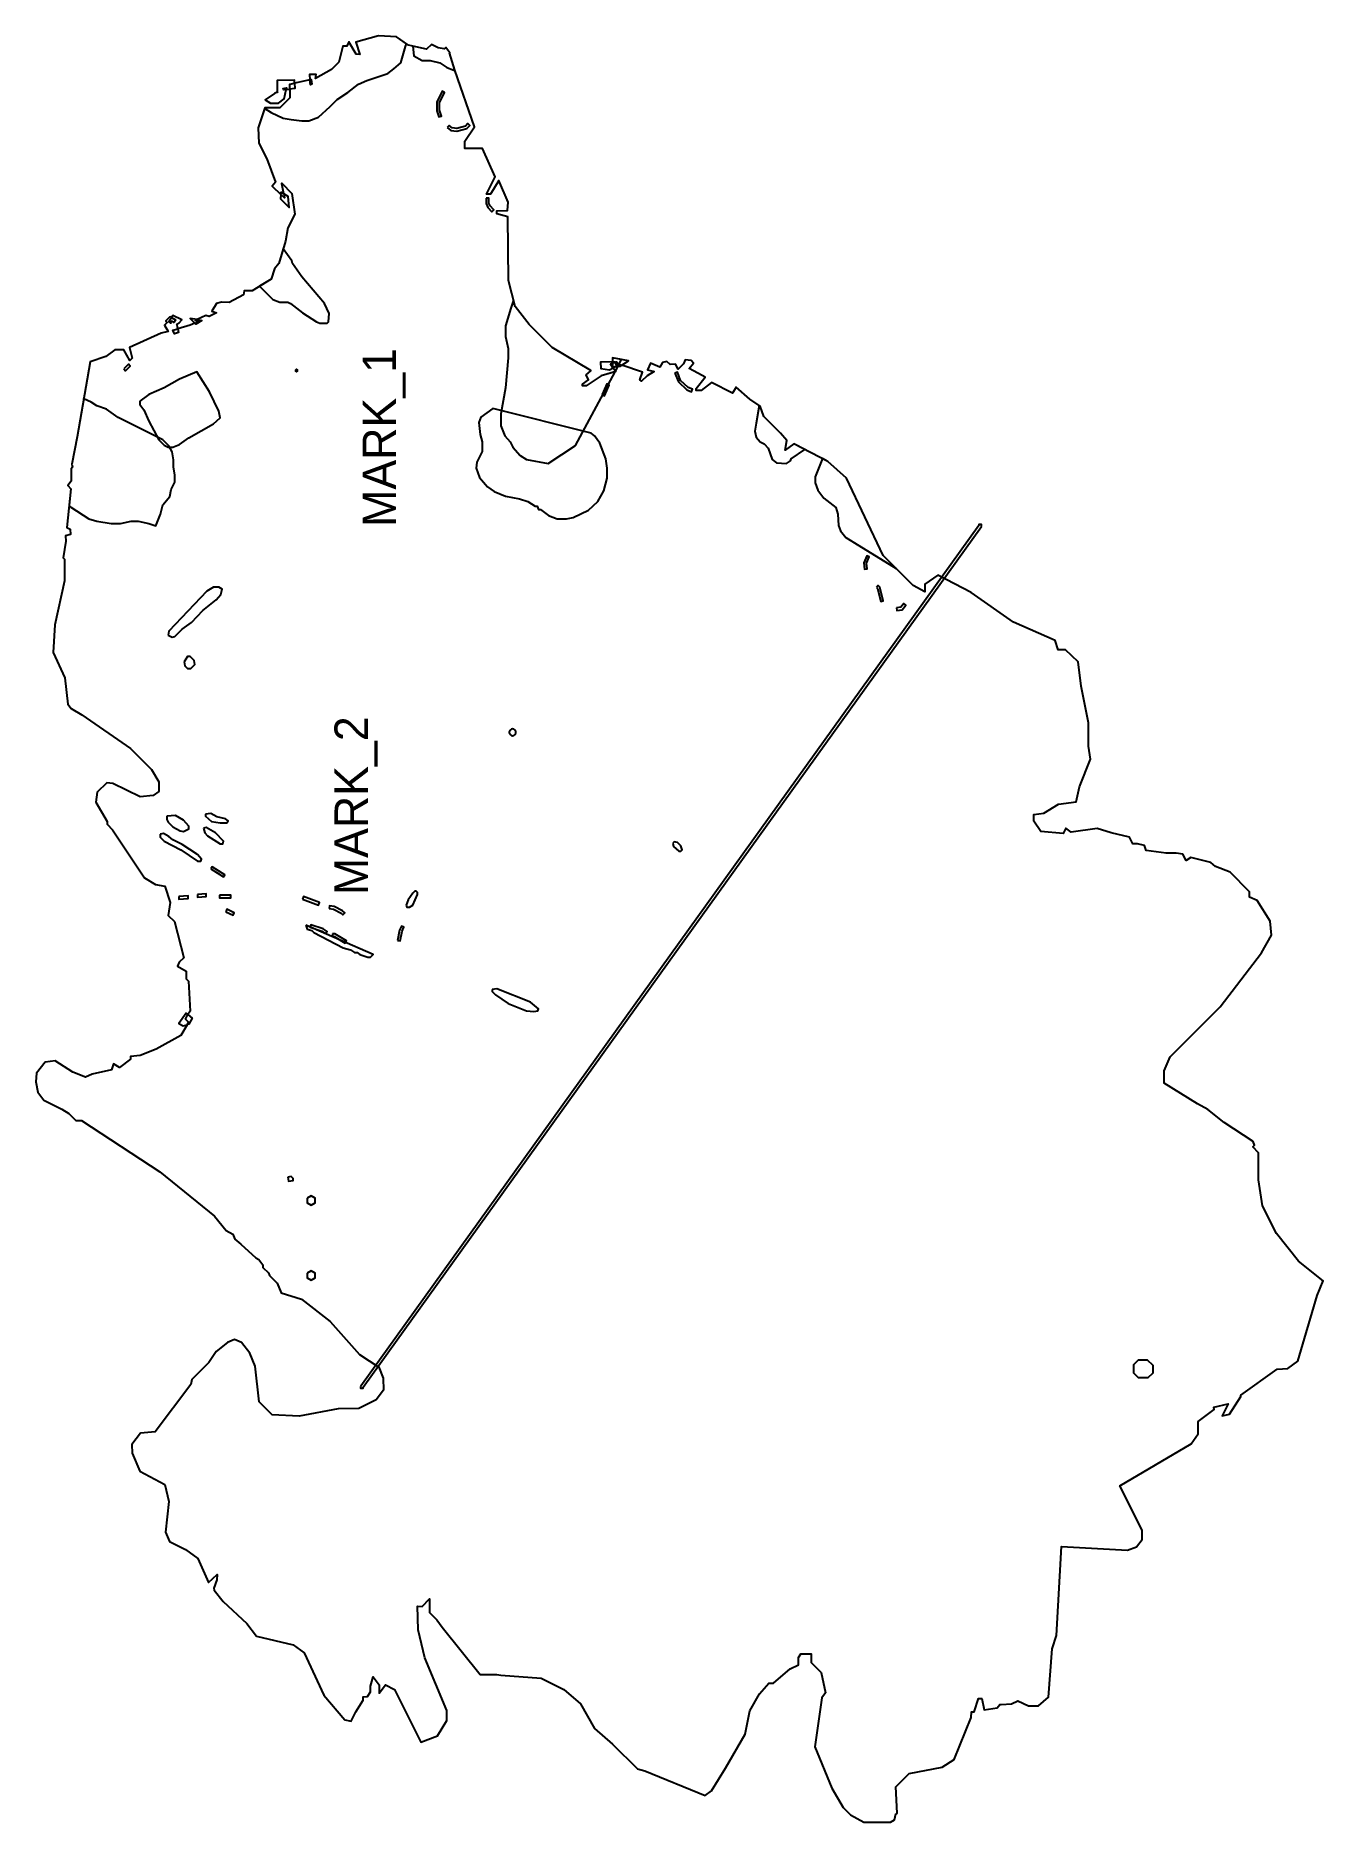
# Model space of a CAD drawing. Extents: x -3016 to -1090, y 99 to 2772.
import ezdxf
from ezdxf.enums import TextEntityAlignment as Align

# ---------------------------------------------------------------- set-up
doc = ezdxf.new("R2010")
doc.units = 0

msp = doc.modelspace()

# ---------------------------------------------------------------- linework, layer by layer
at = {"layer": '1', "color": 7}
msp.add_lwpolyline([(-3015.7, 1207.2), (-3012.8, 1191.3), (-3003.7, 1179.7), (-2976.7, 1166.2), (-2966.1, 1159.6), (-2955.8, 1149.3), (-2947.1, 1149.2), (-2830.1, 1072.4), (-2748.3, 1006), (-2731.1, 984.5), (-2720.9, 979.3), (-2718, 971.6), (-2708.7, 964.2), (-2686.6, 943.7), (-2681.8, 941.3), (-2675.8, 933.4), (-2675.8, 929.3), (-2667.7, 921.2), (-2665.8, 917.3), (-2654.5, 906), (-2648.5, 891.2), (-2618.4, 881.6), (-2575.4, 848.6), (-2531.2, 798.9), (-2502.7, 779.9), (-2495.8, 763.6), (-2495.7, 745.6), (-2506.4, 731.4), (-2532.2, 718.5), (-2563.2, 717.6), (-2621.6, 707), (-2662.2, 708.7), (-2681.6, 728.1), (-2687.6, 781.6), (-2695.7, 801.2), (-2707.7, 817.2), (-2718.4, 821.7), (-2728.8, 817.2), (-2745.9, 803.5), (-2756.7, 787.3), (-2782.4, 761.6), (-2783.8, 754.2), (-2837.1, 683.5), (-2858.8, 681.2), (-2871.8, 664.2), (-2871.7, 651.2), (-2859.8, 624.3), (-2822.8, 604.5), (-2816.5, 579.1), (-2821.8, 533.3), (-2815.7, 519.2), (-2791.7, 507.2), (-2773.4, 493.9), (-2757.3, 458), (-2744.4, 470.1), (-2744.8, 461.7), (-2749.1, 449.3), (-2748.8, 446.5), (-2735.4, 429.3), (-2699.8, 396.6), (-2685.5, 377.6), (-2630.6, 364.9), (-2614.4, 352.7), (-2584.8, 289.3), (-2553.1, 252.4), (-2543.7, 250.6), (-2536.7, 264.4), (-2525.9, 282.1), (-2525.9, 287.1), (-2519.3, 287.5), (-2514.7, 294.6), (-2514.8, 303), (-2510.7, 316.9), (-2501.9, 304.8), (-2502.2, 292.4), (-2492.4, 305), (-2479, 297.9), (-2439.7, 219.2), (-2414.7, 228.3), (-2400.7, 251.3), (-2400.8, 266.3), (-2433.8, 345.3), (-2443.7, 387.2), (-2444.7, 422.4), (-2437.8, 422.2), (-2426.8, 433.3), (-2426.6, 412.9), (-2415.7, 402.2), (-2407.8, 391.3), (-2350.7, 320.2), (-2325.7, 320.2), (-2319.8, 319.3), (-2259.7, 314.7), (-2225.6, 297.7), (-2200.7, 276.6), (-2179.8, 239.4), (-2152.8, 216.3), (-2115.7, 179.2), (-2104.7, 176.2), (-2014.5, 139.4), (-2004.6, 146.4), (-1983.7, 180.3), (-1954.6, 230.8), (-1947.6, 266), (-1932.8, 291.2), (-1918.9, 307.3), (-1911.9, 307.3), (-1887.1, 328.6), (-1874.8, 334.7), (-1874.7, 345.8), (-1871.3, 351.2), (-1855.7, 351.2), (-1855.7, 338.1), (-1840.9, 323.4), (-1834.3, 292.9), (-1839.8, 285.2), (-1850.3, 212.3), (-1824.7, 150.2), (-1807.8, 121.3), (-1796.8, 110.3), (-1776.8, 99.3), (-1736.8, 99.2), (-1730.8, 103.1), (-1729.1, 111.8), (-1727, 112.9), (-1728.8, 152.2), (-1709, 172), (-1659.8, 181.8), (-1641.9, 192.9), (-1616.5, 256.2), (-1615.8, 264.2), (-1611.9, 264.4), (-1605.5, 284.2), (-1600.6, 284.3), (-1597.1, 267.4), (-1577.6, 270.3), (-1573.5, 275.4), (-1571.5, 275.3), (-1555.9, 276.2), (-1546.3, 281), (-1530.7, 273.2), (-1515.8, 273.2), (-1500.7, 286.3), (-1495.3, 358.6), (-1488.9, 378.7), (-1481.3, 511.6), (-1382.7, 506.3), (-1368.8, 511.2), (-1360.7, 522.3), (-1360.7, 536.2), (-1393.8, 602.4), (-1287.1, 665.2), (-1276.8, 680.2), (-1276.8, 698.7), (-1252.9, 717), (-1253.1, 720.5), (-1231.7, 725.2), (-1241, 707.3), (-1229.8, 710), (-1212.8, 736), (-1212.9, 738.3), (-1158.4, 777.1), (-1142.8, 778.2), (-1127.8, 789.2), (-1098.6, 887.2), (-1089.6, 909.1), (-1126.5, 938.6), (-1159.7, 980.2), (-1180.3, 1021.3), (-1186.7, 1060.2), (-1186.7, 1101), (-1194.8, 1109.6), (-1192.6, 1112.2), (-1194.5, 1117.6), (-1237.8, 1146.3), (-1262.4, 1165.6), (-1277.7, 1174.2), (-1327.8, 1204.8), (-1327.7, 1223.3), (-1318.7, 1244.3), (-1243.7, 1319.3), (-1181.8, 1400.2), (-1166.8, 1426.2), (-1168.8, 1447.3), (-1188.7, 1478.2), (-1199.8, 1483.3), (-1199.8, 1491.4), (-1229.1, 1520.6), (-1250.7, 1529.2), (-1257.7, 1535.2), (-1287.7, 1542.4), (-1294.5, 1538), (-1299.6, 1547.6), (-1309.9, 1549.3), (-1324.7, 1549.2), (-1354.7, 1553.2), (-1356.9, 1560.4), (-1367.7, 1563.2), (-1374.6, 1563.2), (-1379.7, 1573.1), (-1406.8, 1579.3), (-1427.7, 1586.2), (-1466.5, 1580.5), (-1474.6, 1586.3), (-1478.9, 1578.4), (-1512.3, 1581.6), (-1522.7, 1597.1), (-1522.8, 1607.2), (-1507.6, 1609), (-1485.5, 1622.6), (-1459.5, 1625.9), (-1454.5, 1648.5), (-1438, 1689.7), (-1440.8, 1709.3), (-1440.8, 1744.3), (-1451.7, 1799.2), (-1456.5, 1835.4), (-1475.3, 1853.2), (-1486.4, 1853.2), (-1490.6, 1867.5), (-1552.9, 1894.8), (-1616.1, 1939), (-1666.4, 1964.8), (-1685.6, 1951.7), (-1685.7, 1940.1), (-1703.1, 1949.6), (-1747.8, 1994.3), (-1802.8, 2110.3), (-1830.7, 2135.2), (-1881.4, 2161.3), (-1894.6, 2152.3), (-1891.9, 2166.7), (-1901.8, 2177.3), (-1926.7, 2202.2), (-1931.9, 2217.7), (-1947.6, 2228.2), (-1967.7, 2246.3), (-1973.2, 2237.4), (-2004.7, 2253.1), (-2020.2, 2241.3), (-2027.8, 2241.3), (-2027.7, 2244.5), (-2014.5, 2261.4), (-2018.7, 2263.8), (-2038.1, 2274.1), (-2031.8, 2282.3), (-2035.1, 2286.1), (-2044, 2287.1), (-2046.9, 2281.1), (-2054.8, 2273.3), (-2058.7, 2280.5), (-2066.8, 2280.3), (-2071.6, 2284.9), (-2077.9, 2283.2), (-2082.1, 2276.4), (-2096, 2282), (-2100.5, 2272.4), (-2090.4, 2269.6), (-2100.9, 2263.1), (-2109.7, 2255.3), (-2112, 2257.5), (-2107.8, 2268.8), (-2139.1, 2279.3), (-2128.8, 2285.9), (-2152.8, 2290.3), (-2152.8, 2284), (-2170.9, 2283.7), (-2170.3, 2274.2), (-2157.3, 2272.4), (-2151.9, 2275.2), (-2152.6, 2276.1), (-2149.5, 2276.5), (-2151.9, 2275.2), (-2148.1, 2269.8), (-2169.9, 2263.2), (-2192.4, 2248.3), (-2197.7, 2248.2), (-2197.6, 2250.8), (-2188.7, 2257.3), (-2192.3, 2264.8), (-2185.1, 2270.8), (-2185.2, 2271.3), (-2243.3, 2305.8), (-2277.7, 2340.2), (-2298.7, 2367.2), (-2308.4, 2405.9), (-2309.7, 2501.2), (-2325.7, 2505.7), (-2325.8, 2510.2), (-2310.2, 2510.5), (-2309.1, 2523), (-2322.8, 2555.3), (-2335.3, 2535.3), (-2341.2, 2535.1), (-2328.3, 2561.2), (-2347.4, 2603.2), (-2373.8, 2603.3), (-2373.7, 2614.4), (-2359.3, 2635.8), (-2388.6, 2720.5), (-2396.7, 2746.4), (-2396.5, 2746.7), (-2402.1, 2754.3), (-2404.6, 2752.6), (-2413.6, 2754.2), (-2423.9, 2759), (-2431.2, 2751.9), (-2457.9, 2757.8), (-2475.8, 2770.4), (-2503.2, 2772.1), (-2536.7, 2762.7), (-2530.9, 2744.1), (-2536.2, 2744.3), (-2547.6, 2763.2), (-2550.5, 2756.6), (-2556.2, 2756.4), (-2562.1, 2732.8), (-2573.4, 2721.6), (-2597.2, 2708.1), (-2596.2, 2713.9), (-2606.4, 2714.1), (-2605.6, 2706), (-2623.8, 2702.2), (-2628.6, 2701.3), (-2628.2, 2693.2), (-2635.8, 2692.2), (-2635.7, 2699.8), (-2628.6, 2701.3), (-2628.8, 2705.4), (-2654.8, 2705.3), (-2654.7, 2687.9), (-2658.5, 2685.5), (-2672.4, 2676.1), (-2664.5, 2671), (-2652.8, 2671.2), (-2643.9, 2677.9), (-2641.3, 2691.5), (-2644.9, 2691), (-2645.8, 2693.4), (-2640.8, 2694.1), (-2641.3, 2691.5), (-2635.8, 2692.2), (-2635.8, 2679.1), (-2650.7, 2664.3), (-2672.8, 2664.2), (-2682.8, 2634.2), (-2681.9, 2611.6), (-2670, 2587.8), (-2657.2, 2552.9), (-2662.2, 2547.1), (-2648.9, 2534.4), (-2649.5, 2528.2), (-2636.4, 2515), (-2638, 2531.8), (-2644.8, 2535.8), (-2643.6, 2529.4), (-2648.9, 2534.4), (-2648.6, 2538.1), (-2644.8, 2535.8), (-2647.4, 2550.6), (-2647.6, 2551.3), (-2632.5, 2536), (-2628.2, 2505.3), (-2638.6, 2484.6), (-2642, 2464.7), (-2652, 2431.2), (-2658.7, 2423.3), (-2663.5, 2407.9), (-2692.2, 2390.3), (-2703.8, 2390.2), (-2705.1, 2384.5), (-2726.4, 2373.2), (-2737.6, 2373.3), (-2745.2, 2371.6), (-2752.1, 2360.1), (-2745.1, 2357.6), (-2756.5, 2352), (-2761.3, 2353.4), (-2774.4, 2347.4), (-2767.2, 2346.1), (-2776, 2340.5), (-2777.5, 2342), (-2772.9, 2344.1), (-2777.2, 2346.1), (-2774.4, 2347.4), (-2784.5, 2349.2), (-2777.5, 2342), (-2784.5, 2338.9), (-2803.1, 2333.8), (-2802.2, 2328.2), (-2808.2, 2326.2), (-2810.5, 2331.8), (-2803.1, 2333.8), (-2804, 2339.4), (-2804.8, 2340.4), (-2801.3, 2342.5), (-2797.3, 2347.3), (-2810.4, 2353.5), (-2812.6, 2350.3), (-2806.7, 2347.2), (-2809.2, 2342.9), (-2811.4, 2345.3), (-2814, 2344.2), (-2813.6, 2342.1), (-2816.4, 2344.5), (-2812.6, 2350.3), (-2815, 2351.5), (-2820.9, 2345.6), (-2819.2, 2343.1), (-2823.3, 2339), (-2817.6, 2329.6), (-2827.9, 2327.2), (-2875.7, 2305.9), (-2871.5, 2289.7), (-2874.9, 2286), (-2884, 2302.4), (-2897.6, 2302.2), (-2910.7, 2292.3), (-2934.3, 2284.4), (-2953.8, 2172.2), (-2961.7, 2131), (-2960.5, 2126.5), (-2962.8, 2124), (-2962.6, 2105.6), (-2967.8, 2099.3), (-2963, 2094.3), (-2969.3, 2036.4), (-2964.4, 2034), (-2963.8, 2025.8), (-2971.4, 2024), (-2970.7, 2015.7), (-2974.7, 1991.1), (-2972.7, 1989.1), (-2972.8, 1956.7), (-2987.4, 1890.9), (-2989.8, 1849.3), (-2972.3, 1811.4), (-2967.7, 1772.2), (-2962.7, 1765.4), (-2946.7, 1756.2), (-2874.2, 1705.7), (-2842.8, 1674.3), (-2831.8, 1656), (-2831.8, 1641.5), (-2840, 1635.3), (-2859.6, 1633.2), (-2900.3, 1653.5), (-2909.6, 1654.3), (-2923.8, 1640.2), (-2925.7, 1625.2), (-2908.8, 1596.4), (-2908.8, 1592.3), (-2900.7, 1584.2), (-2852.8, 1512.3), (-2836.8, 1502.3), (-2822.7, 1499.9), (-2814.4, 1475.3), (-2817.6, 1456.1), (-2808.4, 1446.9), (-2794.4, 1392.6), (-2801.2, 1386), (-2803.5, 1379.9), (-2790.7, 1372.6), (-2790.7, 1361.2), (-2787.3, 1357.8), (-2784.9, 1312.9), (-2788, 1307.5), (-2781.8, 1302.2), (-2786.6, 1293.4), (-2789.4, 1292.5), (-2787.2, 1296.5), (-2791.8, 1301), (-2788, 1307.5), (-2790.6, 1309.7), (-2801.8, 1294.1), (-2795, 1290.8), (-2789.4, 1292.5), (-2798.6, 1276.2), (-2835.5, 1255.7), (-2859.5, 1246.5), (-2874, 1245), (-2874, 1240.7), (-2890.6, 1228.4), (-2899.3, 1233.8), (-2902.4, 1225.1), (-2931.4, 1218.5), (-2941.3, 1214.1), (-2960.2, 1221.6), (-2986.8, 1238.6), (-3001.8, 1236.2), (-3014.8, 1220.2)], close=True, dxfattribs=at)
at = {"layer": '11', "color": 7}
for points in [[(-2605.6, 2706), (-2603.8, 2706.4), (-2602.6, 2699.7), (-2604.8, 2698.4)], [(-2654.7, 2687.9), (-2654.3, 2688.2), (-2654.7, 2687.1)], [(-2156.1, 2281.1), (-2152.8, 2282.1), (-2152.8, 2284), (-2149.1, 2284.1), (-2148.8, 2283.4), (-2152.8, 2282.1), (-2152.7, 2276.3)], [(-2152.7, 2276.3), (-2152.6, 2276.1), (-2152.7, 2276.1)], [(-2149.5, 2276.5), (-2146.6, 2278), (-2148.8, 2283.4), (-2146.8, 2284.1), (-2145.7, 2281.5), (-2139.1, 2279.3), (-2141.9, 2277.4)], [(-1372.8, 771.3), (-1372.8, 784.3), (-1365.8, 791.3), (-1352.8, 791.3), (-1344.8, 783.3), (-1344.8, 771.3), (-1351.8, 764.3), (-1365.8, 764.3)]]:
    msp.add_lwpolyline(points, close=True, dxfattribs=at)
at = {"layer": '51', "color": 7}
for points in [[(-2529.9, 751.3), (-2529.9, 748.9), (-2525.9, 748.9), (-2525.9, 750), (-1601.1, 2037.7), (-1600.7, 2038.3), (-1600.7, 2040.7), (-1604.7, 2040.7), (-1604.7, 2039.6), (-2529.6, 751.8)], [(-2307.3, 1730.7), (-2307.3, 1729), (-2306.7, 1727.4), (-2305.6, 1726), (-2304.1, 1725.2), (-2302.4, 1724.9), (-2300.7, 1725.2), (-2299.2, 1726), (-2298.1, 1727.4), (-2297.5, 1729), (-2297.5, 1730.7), (-2298.1, 1732.4), (-2299.2, 1733.7), (-2300.7, 1734.6), (-2302.4, 1734.9), (-2304.1, 1734.6), (-2305.6, 1733.7), (-2306.7, 1732.4)]]:
    msp.add_lwpolyline(points, close=True, dxfattribs=at)
at = {"layer": '52', "color": 7}
for points in [[(-2884.2, 2273.7), (-2881.3, 2270.8), (-2874.3, 2277.8), (-2877.2, 2280.7)], [(-2627.3, 2272.1), (-2627.3, 2270.4), (-2625.8, 2269.5), (-2624.2, 2270.4), (-2624.2, 2272.1), (-2625.8, 2273)], [(-2168.6, 2235.1), (-2164.9, 2233.4), (-2157.9, 2249.4), (-2161.6, 2251.1)], [(-2356.8, 2125.3), (-2351.8, 2111.3), (-2339.8, 2097.3), (-2329.8, 2090.3), (-2312.8, 2083.3), (-2291.8, 2079.3), (-2279.8, 2075.3), (-2268.8, 2068.3), (-2265.8, 2068.3), (-2263.8, 2063.3), (-2260.8, 2063.3), (-2248.8, 2054.3), (-2235.8, 2049.3), (-2221.8, 2049.3), (-2211.8, 2051.3), (-2188.8, 2062.3), (-2174.8, 2075.3), (-2165.8, 2091.3), (-2160.8, 2110.3), (-2160.8, 2125.3), (-2162.8, 2139.3), (-2171.8, 2162.3), (-2179.8, 2173.3), (-2184.8, 2177.3), (-2331.8, 2214.3), (-2349.8, 2201.3), (-2352.8, 2193.3), (-2350.8, 2175.3), (-2347.8, 2164.3), (-2347.8, 2150.3), (-2355.8, 2134.3)], [(-2753.8, 1525.6), (-2734.8, 1513.6), (-2732.7, 1516.9), (-2751.7, 1528.9)], [(-2801.9, 1484.2), (-2801.6, 1480.3), (-2787.6, 1481.3), (-2787.9, 1485.2)], [(-2773.9, 1487.2), (-2773.6, 1483.3), (-2760.6, 1484.3), (-2760.9, 1488.2)], [(-2740.8, 1486.3), (-2740.8, 1482.3), (-2723.8, 1482.3), (-2723.8, 1486.3)], [(-2616.5, 1480.4), (-2592.5, 1471.4), (-2591, 1475.1), (-2615, 1484.1)], [(-2577, 1466.3), (-2570.4, 1465.3), (-2558.9, 1459.6), (-2556.2, 1456.8), (-2553.3, 1459.7), (-2556.6, 1462.9), (-2569.1, 1469.2), (-2576.5, 1470.2)], [(-2731.6, 1461.4), (-2720.6, 1456.4), (-2718.9, 1460.1), (-2729.9, 1465.1)], [(-2605.4, 1438.4), (-2587.6, 1432.4), (-2581.9, 1428.6), (-2579.6, 1431.9), (-2585.9, 1436.1), (-2604.1, 1442.1)], [(-2571.8, 1428.3), (-2571.8, 1424.3), (-2569.3, 1424.3), (-2552.8, 1414.5), (-2550.7, 1418), (-2568.2, 1428.3)], [(-2474.7, 1418.6), (-2470.8, 1417.9), (-2467.8, 1432.6), (-2465, 1438.4), (-2468.5, 1440.1), (-2471.7, 1433.9)]]:
    msp.add_lwpolyline(points, close=True, dxfattribs=at)
at = {"layer": '53', "color": 7}
for points in [[(-2609.8, 1032.8), (-2609.8, 1025.8), (-2603.8, 1022.3), (-2597.7, 1025.8), (-2597.7, 1032.8), (-2603.8, 1036.3)], [(-2609.8, 920.8), (-2609.8, 913.8), (-2603.8, 910.3), (-2597.7, 913.8), (-2597.7, 920.8), (-2603.8, 924.3)]]:
    msp.add_lwpolyline(points, close=True, dxfattribs=at)
at = {"layer": '54', "color": 7}
for points in [[(-2673.2, 2663), (-2663.4, 2657.4), (-2645.7, 2648.6), (-2633.4, 2646.8), (-2617.5, 2645), (-2607, 2645), (-2592.9, 2650.3), (-2575.2, 2666.2), (-2564.7, 2676.8), (-2548.8, 2687.3), (-2533, 2699.7), (-2520.6, 2705), (-2488.9, 2715.5), (-2480.1, 2722.6), (-2469.5, 2731.4), (-2462.5, 2756.1), (-2461.2, 2760.2), (-2475.8, 2770.4), (-2503.2, 2772.1), (-2536.7, 2762.7), (-2530.9, 2744.1), (-2536.2, 2744.3), (-2547.6, 2763.2), (-2550.5, 2756.6), (-2556.2, 2756.4), (-2562.1, 2732.8), (-2573.4, 2721.6), (-2597.2, 2708.1), (-2596.2, 2713.9), (-2606.4, 2714.1), (-2605.6, 2706), (-2623.8, 2702.2), (-2628.6, 2701.3), (-2628.2, 2693.2), (-2635.8, 2692.2), (-2635.7, 2699.8), (-2628.6, 2701.3), (-2628.8, 2705.4), (-2654.8, 2705.3), (-2654.7, 2687.9), (-2658.5, 2685.5), (-2672.4, 2676.1), (-2664.5, 2671), (-2652.8, 2671.2), (-2643.9, 2677.9), (-2641.3, 2691.5), (-2644.9, 2691), (-2645.8, 2693.4), (-2640.8, 2694.1), (-2641.3, 2691.5), (-2635.8, 2692.2), (-2635.8, 2679.1), (-2650.7, 2664.3), (-2672.8, 2664.2)], [(-2451.6, 2756.4), (-2450.1, 2742), (-2437.8, 2734.9), (-2425.5, 2734.9), (-2411.4, 2731.4), (-2400.8, 2724.4), (-2390.2, 2720.8), (-2388.7, 2720.8), (-2396.7, 2746.4), (-2396.5, 2746.7), (-2402.1, 2754.3), (-2404.6, 2752.6), (-2413.6, 2754.2), (-2423.9, 2759), (-2431.2, 2751.9)], [(-2415.8, 2672.7), (-2415.8, 2659.9), (-2412.6, 2650.6), (-2408.9, 2651.9), (-2411.8, 2660.6), (-2411.8, 2671.8), (-2404, 2687.4), (-2407.5, 2689.1)], [(-2400, 2634.7), (-2394.6, 2630.3), (-2385.6, 2629.2), (-2370.7, 2633.5), (-2366.3, 2637.8), (-2369.2, 2640.7), (-2372.8, 2637), (-2385.9, 2633.3), (-2392.9, 2634.2), (-2397.5, 2637.8)], [(-2341.8, 2529.3), (-2341.8, 2520.9), (-2339.5, 2515.1), (-2333.2, 2508.8), (-2330.3, 2511.7), (-2336, 2517.4), (-2337.8, 2521.6), (-2337.8, 2529.3)], [(-2680.8, 2397.3), (-2672.8, 2389.3), (-2660.8, 2377.3), (-2650.8, 2373.3), (-2638.8, 2373.3), (-2634.8, 2371.3), (-2616.8, 2357.3), (-2595.8, 2344.3), (-2590.8, 2342.3), (-2579.8, 2342.3), (-2577.8, 2344.3), (-2576.8, 2356.3), (-2583.8, 2371.3), (-2617.8, 2411.3), (-2631.8, 2431.3), (-2632.8, 2435.3), (-2645.4, 2453.3), (-2652, 2431.2), (-2658.7, 2423.3), (-2663.5, 2407.9)], [(-2319.8, 2206.3), (-2319.8, 2188.3), (-2313.8, 2173.3), (-2305.8, 2164.3), (-2301.8, 2156.3), (-2290.8, 2144.3), (-2281.8, 2138.3), (-2248.9, 2132), (-2208.2, 2159.2), (-2149, 2269.5), (-2169.9, 2263.2), (-2192.4, 2248.3), (-2197.7, 2248.2), (-2197.6, 2250.8), (-2188.7, 2257.3), (-2192.3, 2264.8), (-2185.1, 2270.8), (-2185.2, 2271.3), (-2243.3, 2305.8), (-2277.7, 2340.2), (-2298.7, 2367.2), (-2301, 2376.4), (-2304.8, 2364.3), (-2312.8, 2338.3), (-2312.8, 2322.3), (-2308.8, 2304.3), (-2308.8, 2290.3), (-2312.8, 2245.3)], [(-2170.9, 2283.7), (-2170.3, 2274.2), (-2157.3, 2272.4), (-2151.9, 2275.2), (-2152.6, 2276.1), (-2149.5, 2276.5), (-2151.9, 2275.2), (-2148.5, 2270.4), (-2139.2, 2287.8), (-2152.8, 2290.3), (-2152.8, 2284)], [(-2859.8, 2225.3), (-2859.8, 2220.3), (-2853.8, 2212.3), (-2846.8, 2195.3), (-2831.8, 2167.3), (-2823.8, 2159.3), (-2817.8, 2156.3), (-2810.8, 2156.3), (-2800.8, 2160.3), (-2786.8, 2170.3), (-2749.8, 2191.3), (-2739.8, 2200.3), (-2741.8, 2210.3), (-2755.8, 2239.3), (-2774.8, 2269.3), (-2800.8, 2258.3), (-2823.8, 2245.3), (-2846.8, 2235.3)], [(-2059.6, 2267.5), (-2054.4, 2254.1), (-2041.9, 2242.5), (-2034.5, 2239.4), (-2033, 2243.1), (-2039.6, 2246), (-2051.1, 2256.4), (-2055.9, 2269)], [(-2967.8, 2099.3), (-2963, 2094.3), (-2965.8, 2069.2), (-2963, 2067), (-2936.5, 2049.4), (-2924.2, 2045.9), (-2903, 2042.3), (-2888.9, 2042.3), (-2873.1, 2045.9), (-2862.5, 2045.9), (-2846.6, 2042.3), (-2836.1, 2038.8), (-2829, 2056.4), (-2825.5, 2070.5), (-2814.9, 2082.9), (-2813.2, 2093.4), (-2807.9, 2104), (-2807.9, 2114.6), (-2809.6, 2126.9), (-2809.6, 2137.5), (-2811.4, 2149.8), (-2816.7, 2158.6), (-2825.5, 2167.5), (-2892.5, 2200.9), (-2910.1, 2213.3), (-2924.2, 2218.6), (-2933, 2223.8), (-2943.6, 2229.1), (-2943.9, 2229.3), (-2953.8, 2172.2), (-2961.7, 2131), (-2960.5, 2126.5), (-2962.8, 2124), (-2962.6, 2105.6)], [(-1939.8, 2180.3), (-1937.8, 2171.3), (-1931.8, 2164.3), (-1925.8, 2161.3), (-1919.8, 2155.3), (-1913.8, 2138.3), (-1907.8, 2133.3), (-1892.8, 2132.3), (-1886.8, 2136.3), (-1885.8, 2139.3), (-1865.2, 2152.9), (-1881.4, 2161.3), (-1894.6, 2152.3), (-1891.9, 2166.7), (-1901.8, 2177.3), (-1926.7, 2202.2), (-1931.9, 2217.7), (-1933.3, 2218.7), (-1937.8, 2192.3)], [(-1849.8, 2112.3), (-1849.8, 2103.3), (-1845.8, 2092.3), (-1836.8, 2080.3), (-1818.8, 2066.3), (-1815.8, 2056.3), (-1814.8, 2039.3), (-1811.8, 2031.3), (-1803.8, 2021.3), (-1790.8, 2013.3), (-1728.4, 1974.9), (-1747.8, 1994.3), (-1802.8, 2110.3), (-1830.7, 2135.2), (-1838.9, 2139.4), (-1845.8, 2122.3)], [(-1776.8, 1983.5), (-1775.7, 1974), (-1771.8, 1974.5), (-1772.7, 1983), (-1768.9, 1992.5), (-1772.6, 1994)], [(-2817.8, 1875.3), (-2811.8, 1872.3), (-2807.8, 1873.3), (-2796.8, 1884.3), (-2782.8, 1894.3), (-2765.8, 1912.3), (-2745.8, 1928.3), (-2738.8, 1936.3), (-2736.8, 1944.3), (-2741.8, 1947.3), (-2749.8, 1947.3), (-2759.8, 1941.3), (-2816.8, 1881.3)], [(-1758.2, 1946.8), (-1756.6, 1945.2), (-1751.7, 1925.8), (-1747.8, 1926.7), (-1752.9, 1947.3), (-1755.3, 1949.7)], [(-1728, 1916.2), (-1727.5, 1912.3), (-1719.7, 1913.4), (-1714.2, 1920), (-1717.3, 1922.5), (-1721.8, 1917.1)], [(-2793.8, 1835.3), (-2792.8, 1829.3), (-2788.8, 1825.3), (-2783.8, 1825.3), (-2777.8, 1831.3), (-2778.8, 1837.3), (-2784.8, 1843.3), (-2788.8, 1843.3)], [(-2819.8, 1604.3), (-2819.8, 1599.3), (-2817.8, 1595.3), (-2810.8, 1588.3), (-2799.8, 1582.3), (-2794.8, 1581.3), (-2786.8, 1585.3), (-2786.8, 1589.3), (-2794.8, 1598.3), (-2806.8, 1605.3)], [(-2761.8, 1607.3), (-2761.8, 1604.3), (-2752.8, 1596.3), (-2739.8, 1594.3), (-2729.8, 1594.3), (-2727.8, 1597.3), (-2731.8, 1600.3), (-2744.8, 1603.3), (-2753.8, 1608.3)], [(-2829.8, 1577.3), (-2829.8, 1573.3), (-2823.8, 1567.3), (-2798.8, 1554.3), (-2773.8, 1537.3), (-2768.8, 1537.3), (-2767.8, 1540.3), (-2773.8, 1547.3), (-2796.8, 1562.3), (-2810.8, 1569.3), (-2816.8, 1574.3), (-2824.8, 1578.3)], [(-2764.8, 1586.3), (-2762.8, 1579.3), (-2758.8, 1575.3), (-2739.8, 1563.3), (-2735.8, 1563.3), (-2734.8, 1567.3), (-2746.8, 1579.3), (-2760.8, 1587.3)], [(-2062.8, 1564.3), (-2061.8, 1559.3), (-2053.8, 1552.3), (-2050.8, 1552.3), (-2048.8, 1554.3), (-2050.8, 1560.3), (-2055.8, 1565.3), (-2060.8, 1566.3)], [(-2461.8, 1471.3), (-2460.8, 1468.3), (-2456.8, 1468.3), (-2451.8, 1471.3), (-2444.8, 1487.3), (-2444.8, 1490.3), (-2446.8, 1492.3), (-2448.8, 1492.3), (-2451.8, 1489.3), (-2458.8, 1479.3)], [(-2611.8, 1441.3), (-2609.8, 1435.3), (-2602.8, 1433.3), (-2599.8, 1430.3), (-2555.8, 1407.3), (-2544.8, 1404.3), (-2538.8, 1400.3), (-2534.8, 1400.3), (-2530.8, 1397.3), (-2518.8, 1393.3), (-2514.8, 1393.3), (-2510.8, 1397.3)], [(-2332.8, 1345.3), (-2332.8, 1342.3), (-2327.8, 1337.3), (-2308.8, 1324.3), (-2281.8, 1313.3), (-2270.8, 1312.3), (-2264.8, 1313.3), (-2263.8, 1316.3), (-2275.8, 1326.3), (-2325.8, 1346.3)], [(-2638.8, 1064.3), (-2637.8, 1058.3), (-2630.8, 1059.3), (-2630.8, 1062.3), (-2633.8, 1065.3)]]:
    msp.add_lwpolyline(points, close=True, dxfattribs=at)

# ---------------------------------------------------------------- texts
at = {"layer": '72', "color": 3}
for s, p in [('MARK_1', (-2461.8, 2037.3)), ('MARK_2', (-2503.8, 1486.3))]:
    msp.add_text(s, height=50, rotation=90, dxfattribs=at).set_placement(p, align=Align.BOTTOM_LEFT)

doc.saveas('drawing.dxf')
